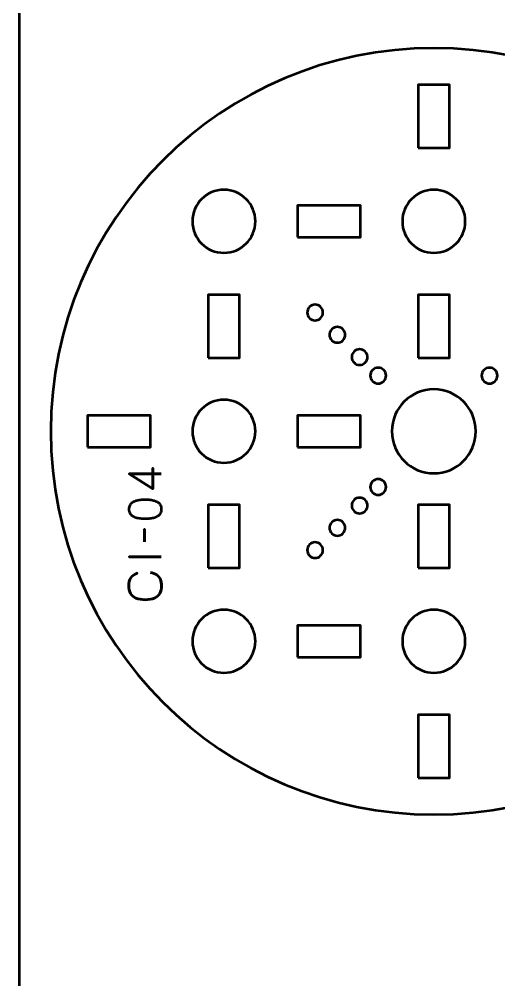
# Model space of a CAD drawing. Header units: centimetres. Extents: x -21 to 0, y -29.7 to 0.
# Drawn here: x -21 to -16.43, y -15.42 to -6.27 of the extents above; entities that cross this region are included whole.
import ezdxf

# ---------------------------------------------------------------- set-up
doc = ezdxf.new("R2010")
doc.units = ezdxf.units.CM
doc.header["$MEASUREMENT"] = 0
doc.layers.add('Layer 1', color=7, linetype='Continuous')

msp = doc.modelspace()

# ---------------------------------------------------------------- linework, layer by layer
at = {"layer": 'Layer 1', "color": 22, "lineweight": 53}
msp.add_open_spline([(-0.50009, -29.7), (-0.50009, -29.7), (-20.50005, -29.7), (-20.50005, -29.7), (-20.50005, -29.7), (-20.77702, -29.7), (-21.00001, -29.47691), (-21.00001, -29.19991), (-21.00001, -29.19991), (-21.00001, -29.19991), (-21.00001, -0.50006), (-21.00001, -0.50006), (-21.00001, -0.50006), (-21.00001, -0.22292), (-20.77702, 0.00004), (-20.50005, 0.00004), (-20.50005, 0.00004), (-20.50005, 0.00004), (-0.50009, 0.00004), (-0.50009, 0.00004), (-0.50009, 0.00004), (-0.22309, 0.00004), (0, -0.22292), (0, -0.50006), (0, -0.50006), (0, -0.50006), (0, -29.19991), (0, -29.19991), (0, -29.19991), (0, -29.47691), (-0.22309, -29.7), (-0.50009, -29.7)], degree=3, knots=[0, 0, 0, 0, 0.125, 0.125, 0.125, 0.125, 0.25, 0.25, 0.25, 0.25, 0.375, 0.375, 0.375, 0.375, 0.5, 0.5, 0.5, 0.5, 0.625, 0.625, 0.625, 0.625, 0.75, 0.75, 0.75, 0.75, 0.875, 0.875, 0.875, 0.875, 1, 1, 1, 1], dxfattribs=at)
at = {"layer": 'Layer 1', "color": 114, "lineweight": 53}
msp.add_open_spline([(-20.69999, -10.19996), (-20.69999, -8.18449), (-19.06549, -6.54999), (-17.04997, -6.54999), (-17.04997, -6.54999), (-15.0345, -6.54999), (-13.39999, -8.18449), (-13.39999, -10.19996), (-13.39999, -10.19996), (-13.39999, -12.21548), (-15.0345, -13.84999), (-17.04997, -13.84999), (-17.04997, -13.84999), (-19.06549, -13.84999), (-20.69999, -12.21548), (-20.69999, -10.19996)], degree=3, knots=[0, 0, 0, 0, 0.25, 0.25, 0.25, 0.25, 0.5, 0.5, 0.5, 0.5, 0.75, 0.75, 0.75, 0.75, 1, 1, 1, 1], dxfattribs=at)
at = {"layer": 'Layer 1', "lineweight": 53}
for points in [[(-17.20013, -7.49994), (-17.20013, -7.49994), (-17.20013, -6.89994), (-17.20013, -6.89994), (-17.20013, -6.89994), (-17.20013, -6.89994), (-16.90013, -6.89994), (-16.90013, -6.89994), (-16.90013, -6.89994), (-16.90013, -6.89994), (-16.90013, -7.49994), (-16.90013, -7.49994), (-16.90013, -7.49994), (-16.90013, -7.49994), (-17.20013, -7.49994), (-17.20013, -7.49994)], [(-19.04999, -7.89999), (-18.88436, -7.89999), (-18.74998, -8.03423), (-18.74998, -8.2), (-18.74998, -8.2), (-18.74998, -8.36566), (-18.88436, -8.5), (-19.04999, -8.5), (-19.04999, -8.5), (-19.21576, -8.5), (-19.34999, -8.36566), (-19.34999, -8.2), (-19.34999, -8.2), (-19.34999, -8.03423), (-19.21576, -7.89999), (-19.04999, -7.89999)], [(-17.05005, -7.89999), (-16.8844, -7.89999), (-16.75006, -8.03423), (-16.75006, -8.2), (-16.75006, -8.2), (-16.75006, -8.36566), (-16.8844, -8.5), (-17.05005, -8.5), (-17.05005, -8.5), (-17.21568, -8.5), (-17.35006, -8.36566), (-17.35006, -8.2), (-17.35006, -8.2), (-17.35006, -8.03423), (-17.21568, -7.89999), (-17.05005, -7.89999)], [(-18.35008, -8.34993), (-18.35008, -8.34993), (-18.35008, -8.04992), (-18.35008, -8.04992), (-18.35008, -8.04992), (-18.35008, -8.04992), (-17.75007, -8.04992), (-17.75007, -8.04992), (-17.75007, -8.04992), (-17.75007, -8.04992), (-17.75007, -8.34993), (-17.75007, -8.34993), (-17.75007, -8.34993), (-17.75007, -8.34993), (-18.35008, -8.34993), (-18.35008, -8.34993)], [(-19.20006, -9.49991), (-19.20006, -9.49991), (-19.20006, -8.89991), (-19.20006, -8.89991), (-19.20006, -8.89991), (-19.20006, -8.89991), (-18.90006, -8.89991), (-18.90006, -8.89991), (-18.90006, -8.89991), (-18.90006, -8.89991), (-18.90006, -9.49991), (-18.90006, -9.49991), (-18.90006, -9.49991), (-18.90006, -9.49991), (-19.20006, -9.49991), (-19.20006, -9.49991)], [(-17.20013, -9.49991), (-17.20013, -9.49991), (-17.20013, -8.89991), (-17.20013, -8.89991), (-17.20013, -8.89991), (-17.20013, -8.89991), (-16.90013, -8.89991), (-16.90013, -8.89991), (-16.90013, -8.89991), (-16.90013, -8.89991), (-16.90013, -9.49991), (-16.90013, -9.49991), (-16.90013, -9.49991), (-16.90013, -9.49991), (-17.20013, -9.49991), (-17.20013, -9.49991)], [(-17.05005, -9.79995), (-16.82917, -9.79995), (-16.65005, -9.97907), (-16.65005, -10.19995), (-16.65005, -10.19995), (-16.65005, -10.42079), (-16.82917, -10.59997), (-17.05005, -10.59997), (-17.05005, -10.59997), (-17.27089, -10.59997), (-17.45007, -10.42079), (-17.45007, -10.19995), (-17.45007, -10.19995), (-17.45007, -9.97907), (-17.27089, -9.79995), (-17.05005, -9.79995)], [(-19.04999, -9.89996), (-18.88436, -9.89996), (-18.74998, -10.0343), (-18.74998, -10.19995), (-18.74998, -10.19995), (-18.74998, -10.36558), (-18.88436, -10.49996), (-19.04999, -10.49996), (-19.04999, -10.49996), (-19.21576, -10.49996), (-19.34999, -10.36558), (-19.34999, -10.19995), (-19.34999, -10.19995), (-19.34999, -10.0343), (-19.21576, -9.89996), (-19.04999, -9.89996)], [(-20.35004, -10.35003), (-20.35004, -10.35003), (-20.35004, -10.05003), (-20.35004, -10.05003), (-20.35004, -10.05003), (-20.35004, -10.05003), (-19.75004, -10.05003), (-19.75004, -10.05003), (-19.75004, -10.05003), (-19.75004, -10.05003), (-19.75004, -10.35003), (-19.75004, -10.35003), (-19.75004, -10.35003), (-19.75004, -10.35003), (-20.35004, -10.35003), (-20.35004, -10.35003)], [(-18.35008, -10.35003), (-18.35008, -10.35003), (-18.35008, -10.05003), (-18.35008, -10.05003), (-18.35008, -10.05003), (-18.35008, -10.05003), (-17.75007, -10.05003), (-17.75007, -10.05003), (-17.75007, -10.05003), (-17.75007, -10.05003), (-17.75007, -10.35003), (-17.75007, -10.35003), (-17.75007, -10.35003), (-17.75007, -10.35003), (-18.35008, -10.35003), (-18.35008, -10.35003)], [(-19.20006, -11.49998), (-19.20006, -11.49998), (-19.20006, -10.89997), (-19.20006, -10.89997), (-19.20006, -10.89997), (-19.20006, -10.89997), (-18.90006, -10.89997), (-18.90006, -10.89997), (-18.90006, -10.89997), (-18.90006, -10.89997), (-18.90006, -11.49998), (-18.90006, -11.49998), (-18.90006, -11.49998), (-18.90006, -11.49998), (-19.20006, -11.49998), (-19.20006, -11.49998)], [(-17.20013, -11.49998), (-17.20013, -11.49998), (-17.20013, -10.89997), (-17.20013, -10.89997), (-17.20013, -10.89997), (-17.20013, -10.89997), (-16.90013, -10.89997), (-16.90013, -10.89997), (-16.90013, -10.89997), (-16.90013, -10.89997), (-16.90013, -11.49998), (-16.90013, -11.49998), (-16.90013, -11.49998), (-16.90013, -11.49998), (-17.20013, -11.49998), (-17.20013, -11.49998)], [(-19.04999, -11.89988), (-18.88436, -11.89988), (-18.74998, -12.03426), (-18.74998, -12.19989), (-18.74998, -12.19989), (-18.74998, -12.36566), (-18.88436, -12.49989), (-19.04999, -12.49989), (-19.04999, -12.49989), (-19.21576, -12.49989), (-19.34999, -12.36566), (-19.34999, -12.19989), (-19.34999, -12.19989), (-19.34999, -12.03426), (-19.21576, -11.89988), (-19.04999, -11.89988)], [(-17.05005, -11.89988), (-16.8844, -11.89988), (-16.75006, -12.03426), (-16.75006, -12.19989), (-16.75006, -12.19989), (-16.75006, -12.36566), (-16.8844, -12.49989), (-17.05005, -12.49989), (-17.05005, -12.49989), (-17.21568, -12.49989), (-17.35006, -12.36566), (-17.35006, -12.19989), (-17.35006, -12.19989), (-17.35006, -12.03426), (-17.21568, -11.89988), (-17.05005, -11.89988)], [(-18.35008, -12.34996), (-18.35008, -12.34996), (-18.35008, -12.04996), (-18.35008, -12.04996), (-18.35008, -12.04996), (-18.35008, -12.04996), (-17.75007, -12.04996), (-17.75007, -12.04996), (-17.75007, -12.04996), (-17.75007, -12.04996), (-17.75007, -12.34996), (-17.75007, -12.34996), (-17.75007, -12.34996), (-17.75007, -12.34996), (-18.35008, -12.34996), (-18.35008, -12.34996)], [(-17.20013, -13.49994), (-17.20013, -13.49994), (-17.20013, -12.89994), (-17.20013, -12.89994), (-17.20013, -12.89994), (-17.20013, -12.89994), (-16.90013, -12.89994), (-16.90013, -12.89994), (-16.90013, -12.89994), (-16.90013, -12.89994), (-16.90013, -13.49994), (-16.90013, -13.49994), (-16.90013, -13.49994), (-16.90013, -13.49994), (-17.20013, -13.49994), (-17.20013, -13.49994)]]:
    msp.add_open_spline(points, degree=3, knots=[0, 0, 0, 0, 0.25, 0.25, 0.25, 0.25, 0.5, 0.5, 0.5, 0.5, 0.75, 0.75, 0.75, 0.75, 1, 1, 1, 1], dxfattribs=at)
at = {"layer": 'Layer 1', "color": 250, "lineweight": 53}
for points in [[(-18.12835, -9.01556), (-18.09907, -9.04484), (-18.09907, -9.09234), (-18.12835, -9.12162), (-18.12835, -9.12162), (-18.15763, -9.1509), (-18.20514, -9.1509), (-18.23442, -9.12162), (-18.23442, -9.12162), (-18.2637, -9.09234), (-18.2637, -9.04484), (-18.23442, -9.01556), (-18.23442, -9.01556), (-18.20514, -8.98628), (-18.15763, -8.98628), (-18.12835, -9.01556)], [(-17.91622, -9.22769), (-17.88694, -9.25697), (-17.88694, -9.30447), (-17.91622, -9.33375), (-17.91622, -9.33375), (-17.9455, -9.36303), (-17.99301, -9.36303), (-18.02229, -9.33375), (-18.02229, -9.33375), (-18.05157, -9.30447), (-18.05157, -9.25697), (-18.02229, -9.22769), (-18.02229, -9.22769), (-17.99301, -9.19841), (-17.9455, -9.19841), (-17.91622, -9.22769)], [(-17.70409, -9.43982), (-17.67481, -9.4691), (-17.67481, -9.51661), (-17.70409, -9.54589), (-17.70409, -9.54589), (-17.73337, -9.57517), (-17.78087, -9.57517), (-17.81015, -9.54589), (-17.81015, -9.54589), (-17.83943, -9.51661), (-17.83943, -9.4691), (-17.81015, -9.43982), (-17.81015, -9.43982), (-17.78087, -9.41054), (-17.73337, -9.41054), (-17.70409, -9.43982)], [(-17.70409, -9.43982), (-17.67481, -9.4691), (-17.67481, -9.51661), (-17.70409, -9.54589), (-17.70409, -9.54589), (-17.73337, -9.57517), (-17.78087, -9.57517), (-17.81015, -9.54589), (-17.81015, -9.54589), (-17.83943, -9.51661), (-17.83943, -9.4691), (-17.81015, -9.43982), (-17.81015, -9.43982), (-17.78087, -9.41054), (-17.73337, -9.41054), (-17.70409, -9.43982)], [(-17.52731, -9.6166), (-17.49803, -9.64588), (-17.49803, -9.69338), (-17.52731, -9.72266), (-17.52731, -9.72266), (-17.55659, -9.75194), (-17.6041, -9.75194), (-17.63338, -9.72266), (-17.63338, -9.72266), (-17.66266, -9.69338), (-17.66266, -9.64588), (-17.63338, -9.6166), (-17.63338, -9.6166), (-17.6041, -9.58732), (-17.55659, -9.58732), (-17.52731, -9.6166)], [(-16.46665, -9.72266), (-16.49593, -9.75194), (-16.54344, -9.75194), (-16.57272, -9.72266), (-16.57272, -9.72266), (-16.602, -9.69338), (-16.602, -9.64588), (-16.57272, -9.6166), (-16.57272, -9.6166), (-16.54344, -9.58732), (-16.49593, -9.58732), (-16.46665, -9.6166), (-16.46665, -9.6166), (-16.43737, -9.64588), (-16.43737, -9.69338), (-16.46665, -9.72266)], [(-17.63338, -10.67726), (-17.6041, -10.64798), (-17.55659, -10.64798), (-17.52731, -10.67726), (-17.52731, -10.67726), (-17.49803, -10.70654), (-17.49803, -10.75404), (-17.52731, -10.78332), (-17.52731, -10.78332), (-17.55659, -10.8126), (-17.6041, -10.8126), (-17.63338, -10.78332), (-17.63338, -10.78332), (-17.66266, -10.75404), (-17.66266, -10.70654), (-17.63338, -10.67726)], [(-17.81015, -10.85403), (-17.78087, -10.82475), (-17.73337, -10.82475), (-17.70409, -10.85403), (-17.70409, -10.85403), (-17.67481, -10.88331), (-17.67481, -10.93082), (-17.70409, -10.9601), (-17.70409, -10.9601), (-17.73337, -10.98938), (-17.78087, -10.98938), (-17.81015, -10.9601), (-17.81015, -10.9601), (-17.83943, -10.93082), (-17.83943, -10.88331), (-17.81015, -10.85403)], [(-17.81015, -10.85403), (-17.78087, -10.82475), (-17.73337, -10.82475), (-17.70409, -10.85403), (-17.70409, -10.85403), (-17.67481, -10.88331), (-17.67481, -10.93082), (-17.70409, -10.9601), (-17.70409, -10.9601), (-17.73337, -10.98938), (-17.78087, -10.98938), (-17.81015, -10.9601), (-17.81015, -10.9601), (-17.83943, -10.93082), (-17.83943, -10.88331), (-17.81015, -10.85403)], [(-18.02229, -11.06617), (-17.99301, -11.03689), (-17.9455, -11.03689), (-17.91622, -11.06617), (-17.91622, -11.06617), (-17.88694, -11.09545), (-17.88694, -11.14295), (-17.91622, -11.17223), (-17.91622, -11.17223), (-17.9455, -11.20151), (-17.99301, -11.20151), (-18.02229, -11.17223), (-18.02229, -11.17223), (-18.05157, -11.14295), (-18.05157, -11.09545), (-18.02229, -11.06617)], [(-18.23442, -11.2783), (-18.20514, -11.24902), (-18.15763, -11.24902), (-18.12835, -11.2783), (-18.12835, -11.2783), (-18.09907, -11.30758), (-18.09907, -11.35508), (-18.12835, -11.38436), (-18.12835, -11.38436), (-18.15763, -11.41364), (-18.20514, -11.41364), (-18.23442, -11.38436), (-18.23442, -11.38436), (-18.2637, -11.35508), (-18.2637, -11.30758), (-18.23442, -11.2783)]]:
    msp.add_open_spline(points, degree=3, knots=[0, 0, 0, 0, 0.25, 0.25, 0.25, 0.25, 0.5, 0.5, 0.5, 0.5, 0.75, 0.75, 0.75, 0.75, 1, 1, 1, 1], dxfattribs=at)
at = {"layer": 'Layer 1', "color": 30, "lineweight": 53}
for points, knots in [([(-19.64721, -10.60521), (-19.64721, -10.60521), (-19.95243, -10.60521), (-19.95243, -10.60521), (-19.95243, -10.60521), (-19.95243, -10.60521), (-19.72849, -10.74914), (-19.72849, -10.74914), (-19.72849, -10.74914), (-19.72849, -10.74914), (-19.72849, -10.55102), (-19.72849, -10.55102), (-19.72849, -10.55102), (-19.72849, -10.55102), (-19.72849, -10.74914), (-19.72849, -10.74914), (-19.72849, -10.74914), (-19.72849, -10.74914), (-19.95243, -10.60521), (-19.95243, -10.60521), (-19.95243, -10.60521), (-19.95243, -10.60521), (-19.64721, -10.60521), (-19.64721, -10.60521)], [0, 0, 0, 0, 0.1666667, 0.1666667, 0.1666667, 0.1666667, 0.3333333, 0.3333333, 0.3333333, 0.3333333, 0.5, 0.5, 0.5, 0.5, 0.6666667, 0.6666667, 0.6666667, 0.6666667, 0.8333333, 0.8333333, 0.8333333, 0.8333333, 1, 1, 1, 1]), ([(-19.64721, -10.94175), (-19.64728, -10.92694), (-19.64989, -10.91417), (-19.65497, -10.90351), (-19.65497, -10.90351), (-19.66005, -10.89293), (-19.66732, -10.88411), (-19.67656, -10.87706), (-19.67656, -10.87706), (-19.68587, -10.87007), (-19.69688, -10.86457), (-19.70958, -10.86048), (-19.70958, -10.86048), (-19.72228, -10.85645), (-19.73618, -10.85356), (-19.75142, -10.85194), (-19.75142, -10.85194), (-19.76666, -10.85024), (-19.78268, -10.8494), (-19.79961, -10.84947), (-19.79961, -10.84947), (-19.81647, -10.8494), (-19.83249, -10.85024), (-19.84766, -10.85194), (-19.84766, -10.85194), (-19.86283, -10.85356), (-19.8768, -10.85645), (-19.8895, -10.86048), (-19.8895, -10.86048), (-19.90213, -10.86457), (-19.91313, -10.87007), (-19.92252, -10.87706), (-19.92252, -10.87706), (-19.93183, -10.88411), (-19.9391, -10.89293), (-19.94418, -10.90351), (-19.94418, -10.90351), (-19.94933, -10.91417), (-19.95194, -10.92694), (-19.95201, -10.94175), (-19.95201, -10.94175), (-19.95194, -10.95657), (-19.94933, -10.96934), (-19.94418, -10.98), (-19.94418, -10.98), (-19.9391, -10.99058), (-19.93183, -10.9994), (-19.92252, -11.00645), (-19.92252, -11.00645), (-19.91313, -11.01344), (-19.90213, -11.01894), (-19.8895, -11.02303), (-19.8895, -11.02303), (-19.8768, -11.02706), (-19.86283, -11.02995), (-19.84766, -11.03157), (-19.84766, -11.03157), (-19.83249, -11.03326), (-19.81647, -11.03411), (-19.79961, -11.03404), (-19.79961, -11.03404), (-19.78268, -11.03411), (-19.76666, -11.03326), (-19.75142, -11.03157), (-19.75142, -11.03157), (-19.73618, -11.02995), (-19.72228, -11.02706), (-19.70958, -11.02303), (-19.70958, -11.02303), (-19.69688, -11.01894), (-19.68587, -11.01344), (-19.67656, -11.00645), (-19.67656, -11.00645), (-19.66732, -10.9994), (-19.66005, -10.99058), (-19.65497, -10.98), (-19.65497, -10.98), (-19.64989, -10.96934), (-19.64728, -10.95657), (-19.64721, -10.94175)], [0, 0, 0, 0, 0.05, 0.05, 0.05, 0.05, 0.1, 0.1, 0.1, 0.1, 0.15, 0.15, 0.15, 0.15, 0.2, 0.2, 0.2, 0.2, 0.25, 0.25, 0.25, 0.25, 0.3, 0.3, 0.3, 0.3, 0.35, 0.35, 0.35, 0.35, 0.4, 0.4, 0.4, 0.4, 0.45, 0.45, 0.45, 0.45, 0.5, 0.5, 0.5, 0.5, 0.55, 0.55, 0.55, 0.55, 0.6, 0.6, 0.6, 0.6, 0.65, 0.65, 0.65, 0.65, 0.7, 0.7, 0.7, 0.7, 0.75, 0.75, 0.75, 0.75, 0.8, 0.8, 0.8, 0.8, 0.85, 0.85, 0.85, 0.85, 0.9, 0.9, 0.9, 0.9, 0.95, 0.95, 0.95, 0.95, 1, 1, 1, 1]), ([(-19.64721, -10.94175), (-19.64728, -10.92694), (-19.64989, -10.91417), (-19.65497, -10.90351), (-19.65497, -10.90351), (-19.66005, -10.89293), (-19.66732, -10.88411), (-19.67656, -10.87706), (-19.67656, -10.87706), (-19.68587, -10.87007), (-19.69688, -10.86457), (-19.70958, -10.86048), (-19.70958, -10.86048), (-19.72228, -10.85645), (-19.73618, -10.85356), (-19.75142, -10.85194), (-19.75142, -10.85194), (-19.76666, -10.85024), (-19.78268, -10.8494), (-19.79961, -10.84947), (-19.79961, -10.84947), (-19.81647, -10.8494), (-19.83249, -10.85024), (-19.84766, -10.85194), (-19.84766, -10.85194), (-19.86283, -10.85356), (-19.8768, -10.85645), (-19.8895, -10.86048), (-19.8895, -10.86048), (-19.90213, -10.86457), (-19.91313, -10.87007), (-19.92252, -10.87706), (-19.92252, -10.87706), (-19.93183, -10.88411), (-19.9391, -10.89293), (-19.94418, -10.90351), (-19.94418, -10.90351), (-19.94933, -10.91417), (-19.95194, -10.92694), (-19.95201, -10.94175), (-19.95201, -10.94175), (-19.95194, -10.95657), (-19.94933, -10.96934), (-19.94418, -10.98), (-19.94418, -10.98), (-19.9391, -10.99058), (-19.93183, -10.9994), (-19.92252, -11.00645), (-19.92252, -11.00645), (-19.91313, -11.01344), (-19.90213, -11.01894), (-19.8895, -11.02303), (-19.8895, -11.02303), (-19.8768, -11.02706), (-19.86283, -11.02995), (-19.84766, -11.03157), (-19.84766, -11.03157), (-19.83249, -11.03326), (-19.81647, -11.03411), (-19.79961, -11.03404), (-19.79961, -11.03404), (-19.78268, -11.03411), (-19.76666, -11.03326), (-19.75142, -11.03157), (-19.75142, -11.03157), (-19.73618, -11.02995), (-19.72228, -11.02706), (-19.70958, -11.02303), (-19.70958, -11.02303), (-19.69688, -11.01894), (-19.68587, -11.01344), (-19.67656, -11.00645), (-19.67656, -11.00645), (-19.66732, -10.9994), (-19.66005, -10.99058), (-19.65497, -10.98), (-19.65497, -10.98), (-19.64989, -10.96934), (-19.64728, -10.95657), (-19.64721, -10.94175)], [0, 0, 0, 0, 0.05, 0.05, 0.05, 0.05, 0.1, 0.1, 0.1, 0.1, 0.15, 0.15, 0.15, 0.15, 0.2, 0.2, 0.2, 0.2, 0.25, 0.25, 0.25, 0.25, 0.3, 0.3, 0.3, 0.3, 0.35, 0.35, 0.35, 0.35, 0.4, 0.4, 0.4, 0.4, 0.45, 0.45, 0.45, 0.45, 0.5, 0.5, 0.5, 0.5, 0.55, 0.55, 0.55, 0.55, 0.6, 0.6, 0.6, 0.6, 0.65, 0.65, 0.65, 0.65, 0.7, 0.7, 0.7, 0.7, 0.75, 0.75, 0.75, 0.75, 0.8, 0.8, 0.8, 0.8, 0.85, 0.85, 0.85, 0.85, 0.9, 0.9, 0.9, 0.9, 0.95, 0.95, 0.95, 0.95, 1, 1, 1, 1]), ([(-19.80681, -11.25417), (-19.80681, -11.25417), (-19.80681, -11.13098), (-19.80681, -11.13098), (-19.80681, -11.13098), (-19.80681, -11.13098), (-19.80681, -11.25417), (-19.80681, -11.25417)], [0, 0, 0, 0, 0.5, 0.5, 0.5, 0.5, 1, 1, 1, 1]), ([(-19.64721, -11.39514), (-19.64721, -11.39514), (-19.95243, -11.39514), (-19.95243, -11.39514), (-19.95243, -11.39514), (-19.95243, -11.39514), (-19.64721, -11.39514), (-19.64721, -11.39514)], [0, 0, 0, 0, 0.5, 0.5, 0.5, 0.5, 1, 1, 1, 1]), ([(-19.74966, -11.545), (-19.72546, -11.54952), (-19.70549, -11.55742), (-19.68983, -11.5685), (-19.68983, -11.5685), (-19.67423, -11.57964), (-19.66266, -11.5939), (-19.65511, -11.61125), (-19.65511, -11.61125), (-19.64756, -11.62854), (-19.64375, -11.64886), (-19.64382, -11.672), (-19.64382, -11.672), (-19.64375, -11.70015), (-19.64919, -11.72407), (-19.66026, -11.74369), (-19.66026, -11.74369), (-19.67127, -11.7633), (-19.68827, -11.77826), (-19.71134, -11.78856), (-19.71134, -11.78856), (-19.73442, -11.79886), (-19.76398, -11.80401), (-19.80003, -11.80408), (-19.80003, -11.80408), (-19.83594, -11.80401), (-19.86544, -11.79886), (-19.88851, -11.78856), (-19.88851, -11.78856), (-19.91158, -11.77826), (-19.92865, -11.7633), (-19.93973, -11.74369), (-19.93973, -11.74369), (-19.95081, -11.72407), (-19.95631, -11.70015), (-19.95624, -11.672), (-19.95624, -11.672), (-19.95631, -11.64187), (-19.94989, -11.61662), (-19.93698, -11.5963), (-19.93698, -11.5963), (-19.92407, -11.57605), (-19.9041, -11.56116), (-19.87708, -11.55178), (-19.87708, -11.55178), (-19.9041, -11.56116), (-19.92407, -11.57605), (-19.93698, -11.5963), (-19.93698, -11.5963), (-19.94989, -11.61662), (-19.95631, -11.64187), (-19.95624, -11.672), (-19.95624, -11.672), (-19.95631, -11.70015), (-19.95081, -11.72407), (-19.93973, -11.74369), (-19.93973, -11.74369), (-19.92865, -11.7633), (-19.91158, -11.77826), (-19.88851, -11.78856), (-19.88851, -11.78856), (-19.86544, -11.79886), (-19.83594, -11.80401), (-19.80003, -11.80408), (-19.80003, -11.80408), (-19.76398, -11.80401), (-19.73442, -11.79886), (-19.71134, -11.78856), (-19.71134, -11.78856), (-19.68827, -11.77826), (-19.67127, -11.7633), (-19.66026, -11.74369), (-19.66026, -11.74369), (-19.64919, -11.72407), (-19.64375, -11.70015), (-19.64382, -11.672), (-19.64382, -11.672), (-19.64375, -11.64886), (-19.64756, -11.62854), (-19.65511, -11.61125), (-19.65511, -11.61125), (-19.66266, -11.5939), (-19.67423, -11.57964), (-19.68983, -11.5685), (-19.68983, -11.5685), (-19.70549, -11.55742), (-19.72546, -11.54952), (-19.74966, -11.545)], [0, 0, 0, 0, 0.0454545, 0.0454545, 0.0454545, 0.0454545, 0.0909091, 0.0909091, 0.0909091, 0.0909091, 0.1363636, 0.1363636, 0.1363636, 0.1363636, 0.1818182, 0.1818182, 0.1818182, 0.1818182, 0.2272727, 0.2272727, 0.2272727, 0.2272727, 0.2727273, 0.2727273, 0.2727273, 0.2727273, 0.3181818, 0.3181818, 0.3181818, 0.3181818, 0.3636364, 0.3636364, 0.3636364, 0.3636364, 0.4090909, 0.4090909, 0.4090909, 0.4090909, 0.4545455, 0.4545455, 0.4545455, 0.4545455, 0.5, 0.5, 0.5, 0.5, 0.5454545, 0.5454545, 0.5454545, 0.5454545, 0.5909091, 0.5909091, 0.5909091, 0.5909091, 0.6363636, 0.6363636, 0.6363636, 0.6363636, 0.6818182, 0.6818182, 0.6818182, 0.6818182, 0.7272727, 0.7272727, 0.7272727, 0.7272727, 0.7727273, 0.7727273, 0.7727273, 0.7727273, 0.8181818, 0.8181818, 0.8181818, 0.8181818, 0.8636364, 0.8636364, 0.8636364, 0.8636364, 0.9090909, 0.9090909, 0.9090909, 0.9090909, 0.9545455, 0.9545455, 0.9545455, 0.9545455, 1, 1, 1, 1])]:
    msp.add_open_spline(points, degree=3, knots=knots, dxfattribs=at)

doc.saveas('drawing.dxf')
